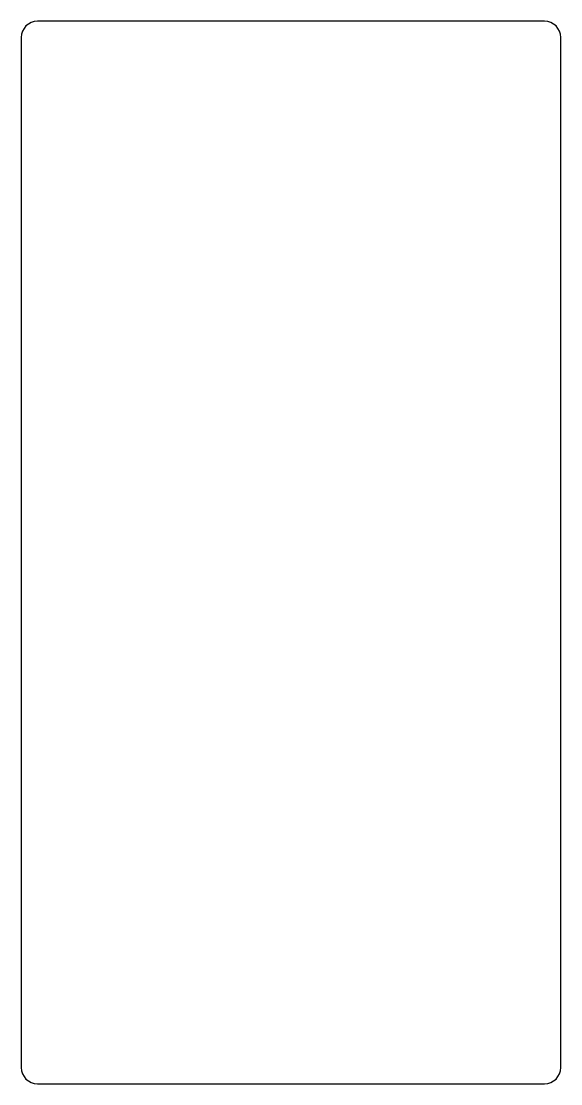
# Model space of a CAD drawing. Header units: inches. Extents: x 0 to 0.5, y 0 to 0.984.
import ezdxf

# ---------------------------------------------------------------- set-up
doc = ezdxf.new("R2010")
doc.units = ezdxf.units.IN
doc.header["$MEASUREMENT"] = 0

msp = doc.modelspace()

# ---------------------------------------------------------------- linework, layer by layer
for p, q in [((0.485, 0.98425), (0.015, 0.98425)), ((0, 0.96925), (0, 0.015)), ((0.5, 0.015), (0.5, 0.96925)), ((0.015, 0), (0.485, 0))]:
    msp.add_line(p, q)
for centre, start, end in [((0.015, 0.96925), 90, 180), ((0.485, 0.96925), 0, 90), ((0.015, 0.015), 180, 270), ((0.485, 0.015), 270, 360)]:
    msp.add_arc(centre, 0.015, start, end)

doc.saveas('drawing.dxf')
